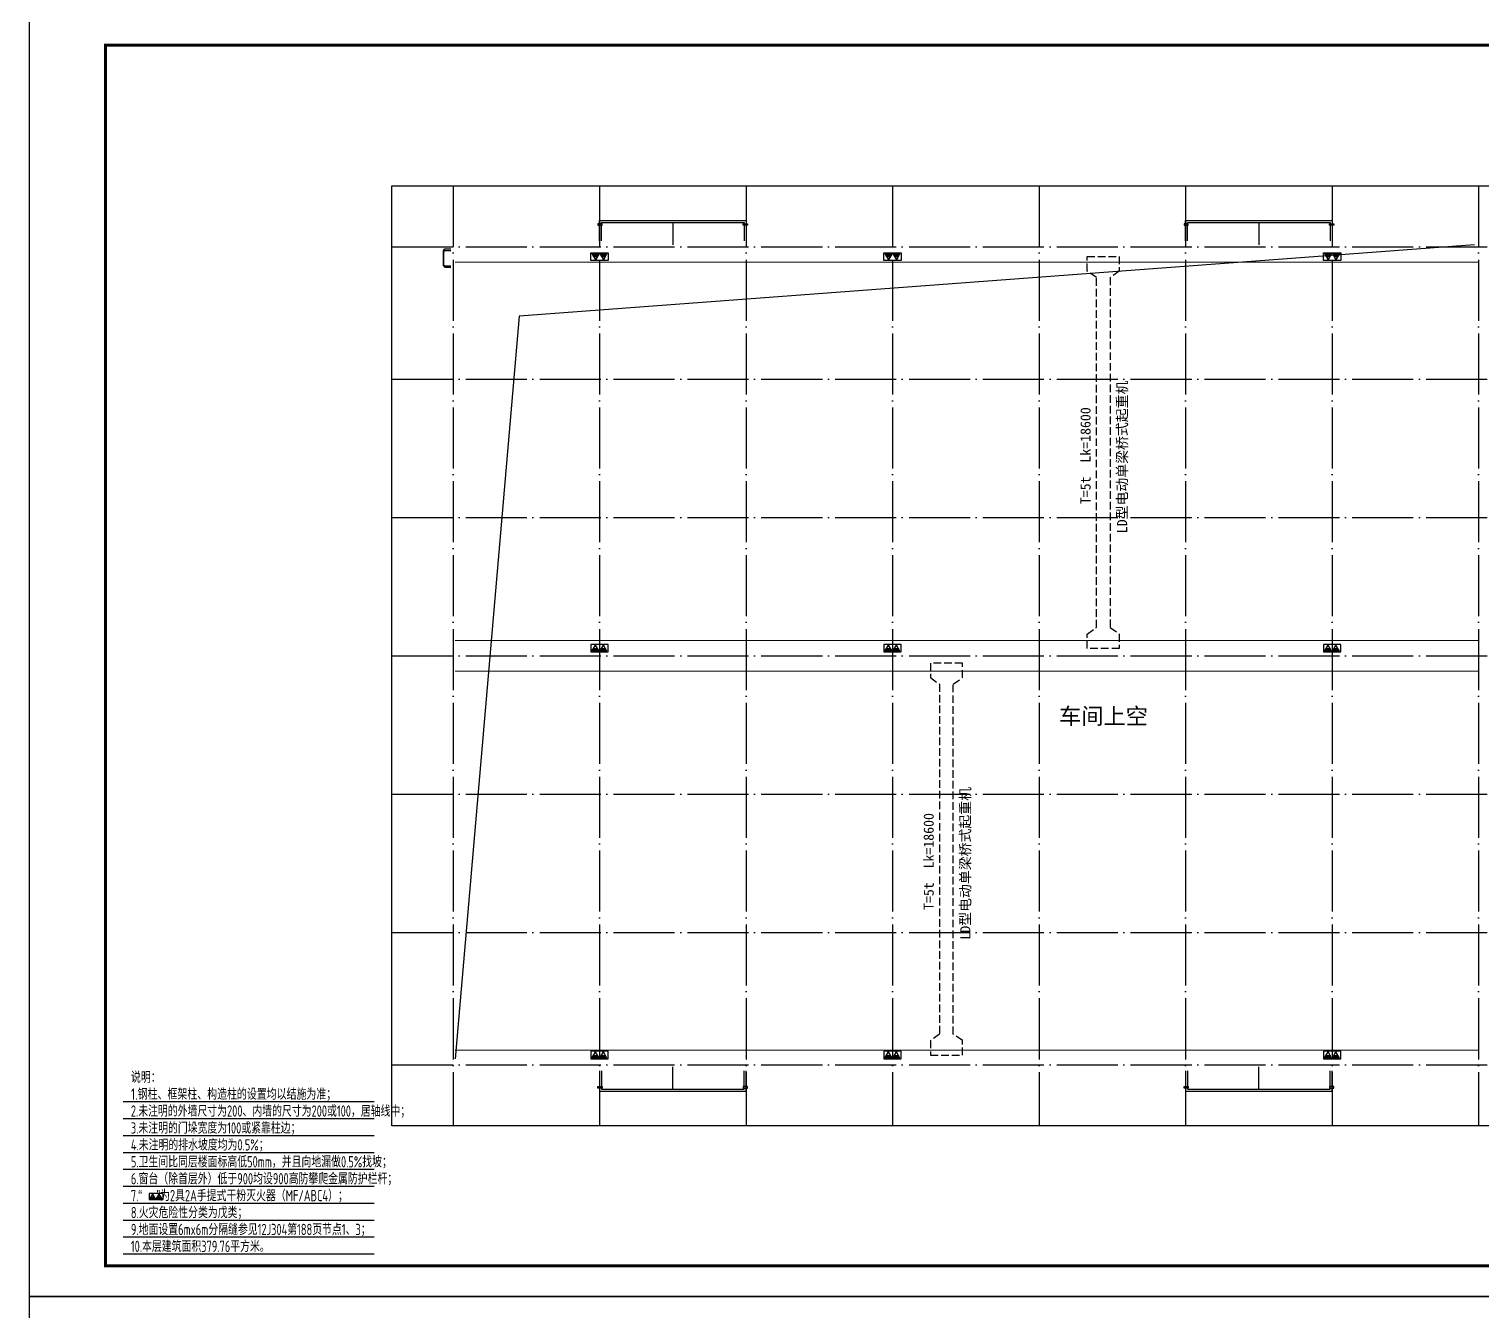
# Model space of a CAD drawing. Extents: x 5412679 to 5683609, y 301830 to 763830.
# Drawn here: x 5412679 to 5484074, y 490118 to 553118 of the extents above; entities that cross this region are included whole.
import ezdxf

# ---------------------------------------------------------------- set-up
doc = ezdxf.new("R2010")
doc.units = 0
doc.header["$LTSCALE"] = 1000
doc.header["$MEASUREMENT"] = 0
doc.linetypes.add('DASH', pattern=[0.35, 0.25, -0.1])
doc.linetypes.add('DOTE', pattern=[2.42, 2, -0.2, 0.02, -0.2])
doc.layers.get('Defpoints').update_dxf_attribs({"color": 56})
for name, color, linetype in [('$dl$', 255, 'Continuous'), ('DOTE', 252, 'DOTE'), ('PUB_TEXT', 7, 'Continuous'), ('PUB_TITLE', 4, 'Continuous'), ('WALL', 30, 'Continuous')]:
    doc.layers.add(name, color=color, linetype=linetype)
doc.styles.add('TSSD_REIN', font='TSSDENG', dxfattribs={"width": 0.8, "bigfont": 'TSSDCHN'})
doc.styles.add('黑体', font='simhei.ttf', dxfattribs={"width": 0.6})

# ---------------------------------------------------------------- blocks, each defined once
blk = doc.blocks.new('A$C02C13371')
for p, q in [((75, 375), (0, 300)), ((0, 300), (0, 0)), ((75, 375), (75, 0)), ((813, 348), (87, 348)), ((750, 375), (150, 375)), ((825, 375), (900, 300)), ((825, 300), (825, 0)), ((900, 300), (900, 0))]:
    blk.add_line(p, q)
at = {"layer": 'WALL'}
for p, q in [((87, 300), (75, 300)), ((150, 363), (87, 363)), ((87, 363), (87, 300)), ((150, 375), (150, 363)), ((750, 375), (750, 363)), ((825, 375), (750, 375)), ((750, 363), (813, 363)), ((813, 363), (813, 300)), ((813, 300), (825, 300)), ((825, 300), (825, 375))]:
    blk.add_line(p, q, dxfattribs=at)
blk.add_lwpolyline([(75, 301), (75, 375), (150, 375)], dxfattribs=at)
blk = doc.blocks.new('A$C09E87549')
h = blk.add_hatch()
h.set_pattern_fill('ANSI32', color=6, scale=92.565, angle=180, style=0)
h.set_pattern_definition([(225, (650584.016, -313493.7), (24.5450022, -24.5450022), []), (225, (650567.653, -313493.7), (24.5450022, -24.5450022), [])])
h.paths.add_polyline_path([(93, 132), (213, 132), (213, 222), (93, 222)])
h = blk.add_hatch()
h.set_pattern_fill('ANSI32', color=6, scale=92.565, angle=180, style=0)
h.set_pattern_definition([(225, (650829.586, -313493.7), (24.5450022, -24.5450022), []), (225, (650813.222, -313493.7), (24.5450022, -24.5450022), [])])
h.paths.add_polyline_path([(458, 132), (458, 222), (338, 222), (338, 132)])
at = {"color": 6}
for p, q in [((42, 222), (263, 222)), ((42, 222), (153, 26)), ((93, 132), (93, 222)), ((213, 132), (93, 132)), ((263, 222), (153, 26)), ((213, 132), (213, 222)), ((288, 222), (509, 222)), ((288, 222), (398, 26)), ((338, 132), (338, 222)), ((458, 132), (338, 132)), ((509, 222), (398, 26)), ((458, 132), (458, 222))]:
    blk.add_line(p, q, dxfattribs=at)
at = {"color": 6, "ltscale": 0.5, "const_width": 12}
blk.add_lwpolyline([(540, 6), (6, 6), (6, 236), (540, 236), (540, 6)], dxfattribs=at)
at = {"color": 6}
blk.add_lwpolyline([(540, 236), (6, 236), (6, 6), (540, 6)], close=True, dxfattribs=at)

msp = doc.modelspace()

# ---------------------------------------------------------------- linework, layer by layer
at = {"layer": '$dl$', "linetype": 'DASH', "ltscale": 1.5}
for points in [[(5465803, 540904), (5465803, 523703), (5466254, 523383), (5466254, 522675), (5464677, 522675), (5464677, 523383), (5465128, 523703), (5465128, 540904), (5464677, 541224), (5464677, 541932), (5466254, 541932), (5466254, 541224)], [(5458097, 503721), (5458097, 520922), (5458548, 521242), (5458548, 521950), (5456971, 521950), (5456971, 521242), (5457422, 520922), (5457422, 503721), (5456971, 503401), (5456971, 502693), (5458548, 502693), (5458548, 503401)]]:
    msp.add_lwpolyline(points, close=True, dxfattribs=at)
at = {"layer": '$dl$', "linetype": 'DOTE', "ltscale": 1.5, "const_width": 50}
for points in [[(5433612, 541662), (5483912, 541662)], [(5433612, 523063), (5483912, 523063)], [(5433612, 521562), (5483912, 521562)], [(5433612, 502935), (5483912, 502935)]]:
    msp.add_lwpolyline(points, dxfattribs=at)
at = {"linetype": 'ByBlock'}
for p, q in [((5444312, 543612), (5444312, 542512)), ((5473112, 543612), (5473112, 542512)), ((5444312, 501012), (5444312, 502112)), ((5473112, 501012), (5473112, 502112))]:
    msp.add_line(p, q, dxfattribs=at)
for points in [[(5440636, 543475), (5440845, 543475), (5440845, 543552), (5440636, 543552)], [(5447988, 543475), (5447778, 543475), (5447778, 543552), (5447988, 543552)], [(5469436, 543475), (5469645, 543475), (5469645, 543552), (5469436, 543552)], [(5476788, 543475), (5476578, 543475), (5476578, 543552), (5476788, 543552)], [(5440636, 501150), (5440845, 501150), (5440845, 501072), (5440636, 501072)], [(5447988, 501150), (5447778, 501150), (5447778, 501072), (5447988, 501072)], [(5469436, 501150), (5469645, 501150), (5469645, 501072), (5469436, 501072)], [(5476788, 501150), (5476578, 501150), (5476578, 501072), (5476788, 501072)]]:
    msp.add_lwpolyline(points, close=True, dxfattribs=at)
for points in [[(5440712, 542712), (5440712, 543712), (5447912, 543712), (5447912, 542712)], [(5440812, 542712), (5440812, 543612), (5447812, 543612), (5447812, 542712)], [(5469512, 542712), (5469512, 543712), (5476712, 543712), (5476712, 542712)], [(5469612, 542712), (5469612, 543612), (5476612, 543612), (5476612, 542712)], [(5483712, 542512), (5436768, 539014), (5433612, 502512)], [(5440712, 501912), (5440712, 500912), (5447912, 500912), (5447912, 501912)], [(5440812, 501912), (5440812, 501012), (5447812, 501012), (5447812, 501912)], [(5469512, 501912), (5469512, 500912), (5476712, 500912), (5476712, 501912)], [(5469612, 501912), (5469612, 501012), (5476612, 501012), (5476612, 501912)]]:
    msp.add_lwpolyline(points, dxfattribs=at)
at = {"layer": 'Defpoints', "ltscale": 2}
msp.add_lwpolyline([(5430512, 545412), (5496512, 545412), (5496512, 499212), (5430512, 499212)], close=True, dxfattribs=at)
at = {"layer": 'DOTE', "ltscale": 1.5}
for p, q in [((5433512, 545412), (5433512, 499212)), ((5440712, 545412), (5440712, 499212)), ((5447912, 545412), (5447912, 499212)), ((5455112, 545412), (5455112, 499212)), ((5462312, 545412), (5462312, 499212)), ((5469512, 545412), (5469512, 499212)), ((5476712, 545412), (5476712, 499212)), ((5483912, 545412), (5483912, 499212)), ((5430512, 542412), (5496512, 542412)), ((5430512, 535912), (5496512, 535912)), ((5430512, 529112), (5496512, 529112)), ((5430512, 522312), (5496512, 522312)), ((5430512, 515512), (5496512, 515512)), ((5430512, 508712), (5496512, 508712)), ((5430512, 502212), (5496512, 502212))]:
    msp.add_line(p, q, dxfattribs=at)
at = {"layer": 'PUB_TEXT'}
for p, q in [((5417301, 500404), (5429636, 500404)), ((5417301, 499573), (5429636, 499573)), ((5417301, 498742), (5429636, 498742)), ((5417301, 497911), (5429636, 497911)), ((5417301, 497080), (5429636, 497080)), ((5417301, 496249), (5429636, 496249)), ((5417301, 495417), (5429636, 495417)), ((5417301, 494586), (5429636, 494586)), ((5417301, 493755), (5429636, 493755)), ((5417301, 492924), (5429636, 492924))]:
    msp.add_line(p, q, dxfattribs=at)
at = {"layer": 'PUB_TITLE', "linetype": 'ByBlock'}
for points in [[(5412679, 490830), (5524129, 490830), (5524129, 553830), (5412679, 553830)], [(5412679, 427830), (5524129, 427830), (5524129, 490830), (5412679, 490830)]]:
    msp.add_lwpolyline(points, close=True, dxfattribs=at)
at = {"layer": 'PUB_TITLE', "linetype": 'ByBlock', "const_width": 150}
msp.add_lwpolyline([(5416429, 492330), (5522629, 492330), (5522629, 552330), (5416429, 552330)], close=True, dxfattribs=at)

# ---------------------------------------------------------------- block references
at = {"layer": '$dl$', "ltscale": 5, "xscale": -1, "rotation": 90}
msp.add_blockref('A$C02C13371', (5433412, 542312), dxfattribs=at)
at = {"ltscale": 0.5, "xscale": -1.579500000196276, "yscale": 1.579500000196276, "zscale": 1.579500000196276}
for p in [(5441143, 541739), (5455543, 541739), (5477143, 541739)]:
    msp.add_blockref('A$C09E87549', p, dxfattribs=at)
at = {"ltscale": 0.5, "rotation": 180}
for p, xscale, yscale, zscale in [((5441143, 522886), 1.579500000196276, 1.579500000196276, 1.579500000196276), ((5455543, 522886), 1.579500000196276, 1.579500000196276, 1.579500000196276), ((5477143, 522886), 1.579500000196276, 1.579500000196276, 1.579500000196276), ((5441143, 502886), 1.579500000196276, 1.579500000196276, 1.579500000196276), ((5455543, 502886), 1.579500000196276, 1.579500000196276, 1.579500000196276), ((5477143, 502886), 1.579500000196276, 1.579500000196276, 1.579500000196276), ((5419274, 495894), 1.296604477773063, 1.296604477773063, 1.296604477773063)]:
    msp.add_blockref('A$C09E87549', p, dxfattribs=dict(at, xscale=xscale, yscale=yscale, zscale=zscale))

# ---------------------------------------------------------------- texts
at = {"layer": 'PUB_TEXT', "style": '黑体'}
for s, p in [('LD型电动单梁桥式起重机', (5466641, 528340)), ('T=5t  Lk=18600', (5464841, 529769)), ('LD型电动单梁桥式起重机', (5458935, 508367)), ('T=5t  Lk=18600', (5457135, 509825))]:
    msp.add_text(s, height=500, rotation=90, dxfattribs=at).set_placement(p)
msp.add_text('车间上空', height=800, dxfattribs=at).set_placement((5463294, 518954))
at = {"layer": 'PUB_TEXT', "style": 'TSSD_REIN'}
for s, width, p in [('说明：', 0.8, (5417683, 501327)), ('1.钢柱、框架柱、构造柱的设置均以结施为准；', 0.8, (5417683, 500496)), ('2.未注明的外墙尺寸为200、内墙的尺寸为200或100，居轴线中；', 0.7, (5417683, 499665)), ('3.未注明的门垛宽度为100或紧靠柱边；', 0.7, (5417683, 498833)), ('4.未注明的排水坡度均为0.5%%%；', 0.7, (5417683, 498002)), ('5.卫生间比同层楼面标高低50mm，并且向地漏做0.5%%%找坡；', 0.7, (5417683, 497171)), ('6.窗台（除首层外）低于900均设900高防攀爬金属防护栏杆；', 0.7, (5417683, 496340)), ('7.“   ”为2具2A手提式干粉灭火器（MF/ABC4）；', 0.7, (5417683, 495509)), ('8.火灾危险性分类为戊类；', 0.7, (5417683, 494678)), ('9.地面设置6mx6m分隔缝参见12J304第188页节点1、3；', 0.7, (5417683, 493846)), ('10.本层建筑面积379.76平方米。', 0.7, (5417683, 493015))]:
    msp.add_text(s, height=554.1, dxfattribs=dict(at, width=width)).set_placement(p)

doc.saveas('drawing.dxf')
